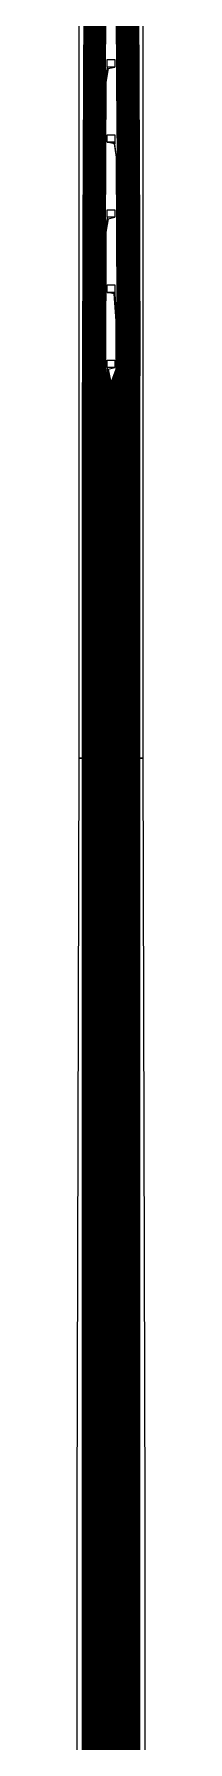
# Model space of a CAD drawing. Header units: inches. Extents: x 106592 to 209533, y 57057 to 74911.
# Drawn here: x 124032 to 124122, y 62939 to 65212 of the extents above; entities that cross this region are included whole.
import ezdxf

# ---------------------------------------------------------------- set-up
doc = ezdxf.new("R2010")
doc.units = ezdxf.units.IN
doc.header["$MEASUREMENT"] = 0
for name, color, linetype in [('metal', 221, 'Continuous'), ('nitride window', 40, 'Continuous'), ('profile', 140, 'Continuous')]:
    doc.layers.add(name, color=color, linetype=linetype)

msp = doc.modelspace()

# ---------------------------------------------------------------- linework, layer by layer
at = {"layer": 'metal'}
for points in [[(124085.5, 65548), (124085, 65648), (124082.5, 65666), (124081.5, 65666), (124084.5, 65648), (124085, 65548), (124085.5, 65448), (124086, 65348), (124086.5, 65248), (124087, 65148), (124087.5, 65048), (124088, 64948), (124088.5, 64765), (124082.6, 64748), (124083.2, 64748), (124089, 64765), (124088.5, 64948), (124088, 65048), (124087.5, 65148), (124087, 65248), (124086.5, 65348), (124086, 65448), (124085.5, 65548)], [(124069.5, 65448), (124070, 65548), (124072.5, 65566), (124073.5, 65566), (124070.5, 65548), (124070, 65448), (124069.5, 65348), (124069, 65248), (124068.5, 65148), (124068, 65048), (124067.5, 64948), (124067, 64765), (124072.4, 64748), (124071.8, 64748), (124066.5, 64765), (124067, 64948), (124067.5, 65048), (124068, 65148), (124068.5, 65248), (124069, 65348), (124069.5, 65448)], [(124085.5, 65348), (124085, 65448), (124082.5, 65466), (124081.5, 65466), (124084.5, 65448), (124085, 65348), (124085.5, 65248), (124086, 65148), (124086.5, 65048), (124087, 64948), (124087.5, 64765), (124081.4, 64748), (124082, 64748), (124088, 64765), (124087.5, 64948), (124087, 65048), (124086.5, 65148), (124086, 65248), (124085.5, 65348)], [(124069.5, 65248), (124070, 65348), (124072.5, 65366), (124073.5, 65366), (124070.5, 65348), (124070, 65248), (124069.5, 65148), (124069, 65048), (124068.5, 64948), (124068, 64765), (124073.6, 64748), (124073, 64748), (124067.5, 64765), (124068, 64948), (124068.5, 65048), (124069, 65148), (124069.5, 65248)], [(124085.5, 65148), (124085, 65248), (124082.5, 65266), (124081.5, 65266), (124084.5, 65248), (124085, 65148), (124085.5, 65048), (124086, 64948), (124086.5, 64765), (124080.2, 64748), (124080.8, 64748), (124087, 64765), (124086.5, 64948), (124086, 65048), (124085.5, 65148)], [(124072.5, 65178), (124082.5, 65178), (124082.5, 65168), (124072.5, 65168)], [(124069.5, 65048), (124070, 65148), (124072.5, 65166), (124073.5, 65166), (124070.5, 65148), (124070, 65048), (124069.5, 64948), (124069, 64765), (124074.8, 64748), (124074.2, 64748), (124068.5, 64765), (124069, 64948), (124069.5, 65048)], [(124072.5, 65166), (124073.5, 65166), (124082.5, 65168), (124072.5, 65168)], [(124072.5, 65078), (124082.5, 65078), (124082.5, 65068), (124072.5, 65068)], [(124082.5, 65066), (124081.5, 65066), (124072.5, 65068), (124082.5, 65068)], [(124085.5, 64948), (124085, 65048), (124082.5, 65066), (124081.5, 65066), (124084.5, 65048), (124085, 64948), (124085.5, 64765), (124079, 64748), (124079.6, 64748), (124086, 64765), (124085.5, 64948)], [(124072.5, 64978), (124082.5, 64978), (124082.5, 64968), (124072.5, 64968)], [(124069.5, 64765), (124070, 64948), (124072.5, 64966), (124073.5, 64966), (124070.5, 64948), (124070, 64765), (124076, 64748), (124075.4, 64748), (124069.5, 64765)], [(124072.5, 64966), (124073.5, 64966), (124082.5, 64968), (124072.5, 64968)], [(124072.5, 64878), (124082.5, 64878), (124082.5, 64868), (124072.5, 64868)], [(124082.5, 64866), (124081.5, 64866), (124072.5, 64868), (124082.5, 64868)], [(124081.5, 64866), (124082.5, 64866), (124085, 64830.5), (124085, 64765.5), (124078.4, 64748), (124077.8, 64748), (124084.5, 64766), (124084.5, 64830)], [(124072.5, 64778), (124082.5, 64778), (124082.5, 64768), (124072.5, 64768)], [(124072.5, 64766), (124073.5, 64766), (124082.5, 64768), (124072.5, 64768)], [(124076.6, 64748), (124072.5, 64766), (124073.5, 64766), (124077.2, 64748)], [(124039.4, 64748), (124040, 64748), (124040, 61108.1), (124039.4, 61108.1)], [(124040.6, 64748), (124041.2, 64748), (124041.2, 61108.1), (124040.6, 61108.1)], [(124041.8, 64748), (124042.4, 64748), (124042.4, 61108.1), (124041.8, 61108.1)], [(124043, 64748), (124043.6, 64748), (124043.6, 61108.1), (124043, 61108.1)], [(124044.2, 64748), (124044.8, 64748), (124044.8, 61108.1), (124044.2, 61108.1)], [(124045.4, 64748), (124046, 64748), (124046, 61108.1), (124045.4, 61108.1)], [(124046.6, 64748), (124047.2, 64748), (124047.2, 61108.1), (124046.6, 61108.1)], [(124047.8, 64748), (124048.4, 64748), (124048.4, 61108.1), (124047.8, 61108.1)], [(124049, 64748), (124049.6, 64748), (124049.6, 61108.1), (124049, 61108.1)], [(124050.2, 64748), (124050.8, 64748), (124050.8, 61108.1), (124050.2, 61108.1)], [(124051.4, 64748), (124052, 64748), (124052, 61108.1), (124051.4, 61108.1)], [(124052.6, 64748), (124053.2, 64748), (124053.2, 61108.1), (124052.6, 61108.1)], [(124053.8, 64748), (124054.4, 64748), (124054.4, 61108.1), (124053.8, 61108.1)], [(124055, 64748), (124055.6, 64748), (124055.6, 61108.1), (124055, 61108.1)], [(124056.2, 64748), (124056.8, 64748), (124056.8, 61108.1), (124056.2, 61108.1)], [(124057.4, 64748), (124058, 64748), (124058, 61108.1), (124057.4, 61108.1)], [(124058.6, 64748), (124059.2, 64748), (124059.2, 61108.1), (124058.6, 61108.1)], [(124059.8, 64748), (124060.4, 64748), (124060.4, 61108.1), (124059.8, 61108.1)], [(124061, 64748), (124061.6, 64748), (124061.6, 61108.1), (124061, 61108.1)], [(124062.2, 64748), (124062.8, 64748), (124062.8, 61108.1), (124062.2, 61108.1)], [(124063.4, 64748), (124064, 64748), (124064, 61108.1), (124063.4, 61108.1)], [(124064.6, 64748), (124065.2, 64748), (124065.2, 61108.1), (124064.6, 61108.1)], [(124065.8, 64748), (124066.4, 64748), (124066.4, 61108.1), (124065.8, 61108.1)], [(124067, 64748), (124067.6, 64748), (124067.6, 61108.1), (124067, 61108.1)], [(124068.2, 64748), (124068.8, 64748), (124068.8, 61108.1), (124068.2, 61108.1)], [(124069.4, 64748), (124070, 64748), (124070, 61108.1), (124069.4, 61108.1)], [(124070.6, 64748), (124071.2, 64748), (124071.2, 61108.1), (124070.6, 61108.1)], [(124071.8, 64748), (124072.4, 64748), (124072.4, 61108.1), (124071.8, 61108.1)], [(124073, 64748), (124073.6, 64748), (124073.6, 61108.1), (124073, 61108.1)], [(124074.2, 64748), (124074.8, 64748), (124074.8, 61108.1), (124074.2, 61108.1)], [(124075.4, 64748), (124076, 64748), (124076, 61108.1), (124075.4, 61108.1)], [(124076.6, 64748), (124077.2, 64748), (124077.2, 61108.1), (124076.6, 61108.1)], [(124077.8, 64748), (124078.4, 64748), (124078.4, 61108.1), (124077.8, 61108.1)], [(124079, 64748), (124079.6, 64748), (124079.6, 61108.1), (124079, 61108.1)], [(124080.2, 64748), (124080.8, 64748), (124080.8, 61108.1), (124080.2, 61108.1)], [(124081.4, 64748), (124082, 64748), (124082, 61108.1), (124081.4, 61108.1)], [(124082.6, 64748), (124083.2, 64748), (124083.2, 61108.1), (124082.6, 61108.1)], [(124083.8, 64748), (124084.4, 64748), (124084.4, 61108.1), (124083.8, 61108.1)], [(124085, 64748), (124085.6, 64748), (124085.6, 61108.1), (124085, 61108.1)], [(124086.2, 64748), (124086.8, 64748), (124086.8, 61108.1), (124086.2, 61108.1)], [(124087.4, 64748), (124088, 64748), (124088, 61108.1), (124087.4, 61108.1)], [(124088.6, 64748), (124089.2, 64748), (124089.2, 61108.1), (124088.6, 61108.1)], [(124089.8, 64748), (124090.4, 64748), (124090.4, 61108.1), (124089.8, 61108.1)], [(124091, 64748), (124091.6, 64748), (124091.6, 61108.1), (124091, 61108.1)], [(124092.2, 64748), (124092.8, 64748), (124092.8, 61108.1), (124092.2, 61108.1)], [(124093.4, 64748), (124094, 64748), (124094, 61108.1), (124093.4, 61108.1)], [(124094.6, 64748), (124095.2, 64748), (124095.2, 61108.1), (124094.6, 61108.1)], [(124095.8, 64748), (124096.4, 64748), (124096.4, 61108.1), (124095.8, 61108.1)], [(124097, 64748), (124097.6, 64748), (124097.6, 61108.1), (124097, 61108.1)], [(124098.2, 64748), (124098.8, 64748), (124098.8, 61108.1), (124098.2, 61108.1)], [(124099.4, 64748), (124100, 64748), (124100, 61108.1), (124099.4, 61108.1)], [(124100.6, 64748), (124101.2, 64748), (124101.2, 61108.1), (124100.6, 61108.1)], [(124101.8, 64748), (124102.4, 64748), (124102.4, 61108.1), (124101.8, 61108.1)], [(124103, 64748), (124103.6, 64748), (124103.6, 61108.1), (124103, 61108.1)], [(124104.2, 64748), (124104.8, 64748), (124104.8, 61108.1), (124104.2, 61108.1)], [(124105.4, 64748), (124106, 64748), (124106, 61108.1), (124105.4, 61108.1)], [(124106.6, 64748), (124107.2, 64748), (124107.2, 61108.1), (124106.6, 61108.1)], [(124107.8, 64748), (124108.4, 64748), (124108.4, 61108.1), (124107.8, 61108.1)], [(124109, 64748), (124109.6, 64748), (124109.6, 61108.1), (124109, 61108.1)], [(124110.2, 64748), (124110.8, 64748), (124110.8, 61108.1), (124110.2, 61108.1)], [(124111.4, 64748), (124112, 64748), (124112, 61108.1), (124111.4, 61108.1)], [(124112.6, 64748), (124113.2, 64748), (124113.2, 61108.1), (124112.6, 61108.1)], [(124113.8, 64748), (124114.4, 64748), (124114.4, 61108.1), (124113.8, 61108.1)], [(124115, 64748), (124115.6, 64748), (124115.6, 61108.1), (124115, 61108.1)]]:
    msp.add_lwpolyline(points, close=True, dxfattribs=at)
for points in [[(124041.5, 65248), (124041, 65148), (124040.5, 65048), (124040, 64948), (124039.5, 64765), (124039.4, 64748), (124040, 64748), (124040, 64765), (124040.5, 64948), (124041, 65048), (124041.5, 65148), (124042, 65248)], [(124042.5, 65248), (124042, 65148), (124041.5, 65048), (124041, 64948), (124040.5, 64765), (124040.6, 64748), (124041.2, 64748), (124041, 64765), (124041.5, 64948), (124042, 65048), (124042.5, 65148), (124043, 65248)], [(124043.5, 65248), (124043, 65148), (124042.5, 65048), (124042, 64948), (124041.5, 64765), (124041.8, 64748), (124042.4, 64748), (124042, 64765), (124042.5, 64948), (124043, 65048), (124043.5, 65148), (124044, 65248)], [(124045, 65248), (124044.5, 65148), (124044, 65048), (124043.5, 64948), (124043, 64765), (124043.6, 64748), (124043, 64748), (124042.5, 64765), (124043, 64948), (124043.5, 65048), (124044, 65148), (124044.5, 65248)], [(124046, 65248), (124045.5, 65148), (124045, 65048), (124044.5, 64948), (124044, 64765), (124044.8, 64748), (124044.2, 64748), (124043.5, 64765), (124044, 64948), (124044.5, 65048), (124045, 65148), (124045.5, 65248)], [(124047, 65248), (124046.5, 65148), (124046, 65048), (124045.5, 64948), (124045, 64765), (124046, 64748), (124045.4, 64748), (124044.5, 64765), (124045, 64948), (124045.5, 65048), (124046, 65148), (124046.5, 65248)], [(124048, 65248), (124047.5, 65148), (124047, 65048), (124046.5, 64948), (124046, 64765), (124047.2, 64748), (124046.6, 64748), (124045.5, 64765), (124046, 64948), (124046.5, 65048), (124047, 65148), (124047.5, 65248)], [(124049, 65248), (124048.5, 65148), (124048, 65048), (124047.5, 64948), (124047, 64765), (124048.4, 64748), (124047.8, 64748), (124046.5, 64765), (124047, 64948), (124047.5, 65048), (124048, 65148), (124048.5, 65248)], [(124050, 65248), (124049.5, 65148), (124049, 65048), (124048.5, 64948), (124048, 64765), (124049.6, 64748), (124049, 64748), (124047.5, 64765), (124048, 64948), (124048.5, 65048), (124049, 65148), (124049.5, 65248)], [(124051, 65248), (124050.5, 65148), (124050, 65048), (124049.5, 64948), (124049, 64765), (124050.8, 64748), (124050.2, 64748), (124048.5, 64765), (124049, 64948), (124049.5, 65048), (124050, 65148), (124050.5, 65248)], [(124052, 65248), (124051.5, 65148), (124051, 65048), (124050.5, 64948), (124050, 64765), (124052, 64748), (124051.4, 64748), (124049.5, 64765), (124050, 64948), (124050.5, 65048), (124051, 65148), (124051.5, 65248)], [(124053, 65248), (124052.5, 65148), (124052, 65048), (124051.5, 64948), (124051, 64765), (124053.2, 64748), (124052.6, 64748), (124050.5, 64765), (124051, 64948), (124051.5, 65048), (124052, 65148), (124052.5, 65248)], [(124054, 65248), (124053.5, 65148), (124053, 65048), (124052.5, 64948), (124052, 64765), (124054.4, 64748), (124053.8, 64748), (124051.5, 64765), (124052, 64948), (124052.5, 65048), (124053, 65148), (124053.5, 65248)], [(124055, 65248), (124054.5, 65148), (124054, 65048), (124053.5, 64948), (124053, 64765), (124055.6, 64748), (124055, 64748), (124052.5, 64765), (124053, 64948), (124053.5, 65048), (124054, 65148), (124054.5, 65248)], [(124056, 65248), (124055.5, 65148), (124055, 65048), (124054.5, 64948), (124054, 64765), (124056.8, 64748), (124056.2, 64748), (124053.5, 64765), (124054, 64948), (124054.5, 65048), (124055, 65148), (124055.5, 65248)], [(124057, 65248), (124056.5, 65148), (124056, 65048), (124055.5, 64948), (124055, 64765), (124058, 64748), (124057.4, 64748), (124054.5, 64765), (124055, 64948), (124055.5, 65048), (124056, 65148), (124056.5, 65248)], [(124058, 65248), (124057.5, 65148), (124057, 65048), (124056.5, 64948), (124056, 64765), (124059.2, 64748), (124058.6, 64748), (124055.5, 64765), (124056, 64948), (124056.5, 65048), (124057, 65148), (124057.5, 65248)], [(124059, 65248), (124058.5, 65148), (124058, 65048), (124057.5, 64948), (124057, 64765), (124060.4, 64748), (124059.8, 64748), (124056.5, 64765), (124057, 64948), (124057.5, 65048), (124058, 65148), (124058.5, 65248)], [(124060, 65248), (124059.5, 65148), (124059, 65048), (124058.5, 64948), (124058, 64765), (124061.6, 64748), (124061, 64748), (124057.5, 64765), (124058, 64948), (124058.5, 65048), (124059, 65148), (124059.5, 65248)], [(124061, 65248), (124060.5, 65148), (124060, 65048), (124059.5, 64948), (124059, 64765), (124062.8, 64748), (124062.2, 64748), (124058.5, 64765), (124059, 64948), (124059.5, 65048), (124060, 65148), (124060.5, 65248)], [(124062, 65248), (124061.5, 65148), (124061, 65048), (124060.5, 64948), (124060, 64765), (124064, 64748), (124063.4, 64748), (124059.5, 64765), (124060, 64948), (124060.5, 65048), (124061, 65148), (124061.5, 65248)], [(124063, 65248), (124062.5, 65148), (124062, 65048), (124061.5, 64948), (124061, 64765), (124065.2, 64748), (124064.6, 64748), (124060.5, 64765), (124061, 64948), (124061.5, 65048), (124062, 65148), (124062.5, 65248)], [(124064, 65248), (124063.5, 65148), (124063, 65048), (124062.5, 64948), (124062, 64765), (124066.4, 64748), (124065.8, 64748), (124061.5, 64765), (124062, 64948), (124062.5, 65048), (124063, 65148), (124063.5, 65248)], [(124065, 65248), (124064.5, 65148), (124064, 65048), (124063.5, 64948), (124063, 64765), (124067.6, 64748), (124067, 64748), (124062.5, 64765), (124063, 64948), (124063.5, 65048), (124064, 65148), (124064.5, 65248)], [(124066, 65248), (124065.5, 65148), (124065, 65048), (124064.5, 64948), (124064, 64765), (124068.8, 64748), (124068.2, 64748), (124063.5, 64765), (124064, 64948), (124064.5, 65048), (124065, 65148), (124065.5, 65248)], [(124067, 65248), (124066.5, 65148), (124066, 65048), (124065.5, 64948), (124065, 64765), (124070, 64748), (124069.4, 64748), (124064.5, 64765), (124065, 64948), (124065.5, 65048), (124066, 65148), (124066.5, 65248)], [(124068, 65248), (124067.5, 65148), (124067, 65048), (124066.5, 64948), (124066, 64765), (124071.2, 64748), (124070.6, 64748), (124065.5, 64765), (124066, 64948), (124066.5, 65048), (124067, 65148), (124067.5, 65248)], [(124087.5, 65248), (124088, 65148), (124088.5, 65048), (124089, 64948), (124089.5, 64765), (124083.8, 64748), (124084.4, 64748), (124090, 64765), (124089.5, 64948), (124089, 65048), (124088.5, 65148), (124088, 65248)], [(124088.5, 65248), (124089, 65148), (124089.5, 65048), (124090, 64948), (124090.5, 64765), (124085, 64748), (124085.6, 64748), (124091, 64765), (124090.5, 64948), (124090, 65048), (124089.5, 65148), (124089, 65248)], [(124089.5, 65248), (124090, 65148), (124090.5, 65048), (124091, 64948), (124091.5, 64765), (124086.2, 64748), (124086.8, 64748), (124092, 64765), (124091.5, 64948), (124091, 65048), (124090.5, 65148), (124090, 65248)], [(124090.5, 65248), (124091, 65148), (124091.5, 65048), (124092, 64948), (124092.5, 64765), (124087.4, 64748), (124088, 64748), (124093, 64765), (124092.5, 64948), (124092, 65048), (124091.5, 65148), (124091, 65248)], [(124091.5, 65248), (124092, 65148), (124092.5, 65048), (124093, 64948), (124093.5, 64765), (124088.6, 64748), (124089.2, 64748), (124094, 64765), (124093.5, 64948), (124093, 65048), (124092.5, 65148), (124092, 65248)], [(124092.5, 65248), (124093, 65148), (124093.5, 65048), (124094, 64948), (124094.5, 64765), (124089.8, 64748), (124090.4, 64748), (124095, 64765), (124094.5, 64948), (124094, 65048), (124093.5, 65148), (124093, 65248)], [(124093.5, 65248), (124094, 65148), (124094.5, 65048), (124095, 64948), (124095.5, 64765), (124091, 64748), (124091.6, 64748), (124096, 64765), (124095.5, 64948), (124095, 65048), (124094.5, 65148), (124094, 65248)], [(124094.5, 65248), (124095, 65148), (124095.5, 65048), (124096, 64948), (124096.5, 64765), (124092.2, 64748), (124092.8, 64748), (124097, 64765), (124096.5, 64948), (124096, 65048), (124095.5, 65148), (124095, 65248)], [(124095.5, 65248), (124096, 65148), (124096.5, 65048), (124097, 64948), (124097.5, 64765), (124093.4, 64748), (124094, 64748), (124098, 64765), (124097.5, 64948), (124097, 65048), (124096.5, 65148), (124096, 65248)], [(124096.5, 65248), (124097, 65148), (124097.5, 65048), (124098, 64948), (124098.5, 64765), (124094.6, 64748), (124095.2, 64748), (124099, 64765), (124098.5, 64948), (124098, 65048), (124097.5, 65148), (124097, 65248)], [(124097.5, 65248), (124098, 65148), (124098.5, 65048), (124099, 64948), (124099.5, 64765), (124095.8, 64748), (124096.4, 64748), (124100, 64765), (124099.5, 64948), (124099, 65048), (124098.5, 65148), (124098, 65248)], [(124098.5, 65248), (124099, 65148), (124099.5, 65048), (124100, 64948), (124100.5, 64765), (124097, 64748), (124097.6, 64748), (124101, 64765), (124100.5, 64948), (124100, 65048), (124099.5, 65148), (124099, 65248)], [(124099.5, 65248), (124100, 65148), (124100.5, 65048), (124101, 64948), (124101.5, 64765), (124098.2, 64748), (124098.8, 64748), (124102, 64765), (124101.5, 64948), (124101, 65048), (124100.5, 65148), (124100, 65248)], [(124100.5, 65248), (124101, 65148), (124101.5, 65048), (124102, 64948), (124102.5, 64765), (124099.4, 64748), (124100, 64748), (124103, 64765), (124102.5, 64948), (124102, 65048), (124101.5, 65148), (124101, 65248)], [(124101.5, 65248), (124102, 65148), (124102.5, 65048), (124103, 64948), (124103.5, 64765), (124100.6, 64748), (124101.2, 64748), (124104, 64765), (124103.5, 64948), (124103, 65048), (124102.5, 65148), (124102, 65248)], [(124102.5, 65248), (124103, 65148), (124103.5, 65048), (124104, 64948), (124104.5, 64765), (124101.8, 64748), (124102.4, 64748), (124105, 64765), (124104.5, 64948), (124104, 65048), (124103.5, 65148), (124103, 65248)], [(124103.5, 65248), (124104, 65148), (124104.5, 65048), (124105, 64948), (124105.5, 64765), (124103, 64748), (124103.6, 64748), (124106, 64765), (124105.5, 64948), (124105, 65048), (124104.5, 65148), (124104, 65248)], [(124105, 65248), (124105.5, 65148), (124106, 65048), (124106.5, 64948), (124107, 64765), (124104.8, 64748), (124104.2, 64748), (124106.5, 64765), (124106, 64948), (124105.5, 65048), (124105, 65148), (124104.5, 65248)], [(124105.5, 65248), (124106, 65148), (124106.5, 65048), (124107, 64948), (124107.5, 64765), (124105.4, 64748), (124106, 64748), (124108, 64765), (124107.5, 64948), (124107, 65048), (124106.5, 65148), (124106, 65248)], [(124107, 65248), (124107.5, 65148), (124108, 65048), (124108.5, 64948), (124109, 64765), (124107.2, 64748), (124106.6, 64748), (124108.5, 64765), (124108, 64948), (124107.5, 65048), (124107, 65148), (124106.5, 65248)], [(124108, 65248), (124108.5, 65148), (124109, 65048), (124109.5, 64948), (124110, 64765), (124108.4, 64748), (124107.8, 64748), (124109.5, 64765), (124109, 64948), (124108.5, 65048), (124108, 65148), (124107.5, 65248)], [(124109, 65248), (124109.5, 65148), (124110, 65048), (124110.5, 64948), (124111, 64765), (124109.6, 64748), (124109, 64748), (124110.5, 64765), (124110, 64948), (124109.5, 65048), (124109, 65148), (124108.5, 65248)], [(124110, 65248), (124110.5, 65148), (124111, 65048), (124111.5, 64948), (124112, 64765), (124110.8, 64748), (124110.2, 64748), (124111.5, 64765), (124111, 64948), (124110.5, 65048), (124110, 65148), (124109.5, 65248)], [(124111, 65248), (124111.5, 65148), (124112, 65048), (124112.5, 64948), (124113, 64765), (124112, 64748), (124111.4, 64748), (124112.5, 64765), (124112, 64948), (124111.5, 65048), (124111, 65148), (124110.5, 65248)], [(124112, 65248), (124112.5, 65148), (124113, 65048), (124113.5, 64948), (124114, 64765), (124113.2, 64748), (124112.6, 64748), (124113.5, 64765), (124113, 64948), (124112.5, 65048), (124112, 65148), (124111.5, 65248)], [(124113, 65248), (124113.5, 65148), (124114, 65048), (124114.5, 64948), (124115, 64765), (124114.4, 64748), (124113.8, 64748), (124114.5, 64765), (124114, 64948), (124113.5, 65048), (124113, 65148), (124112.5, 65248)], [(124114, 65248), (124114.5, 65148), (124115, 65048), (124115.5, 64948), (124116, 64765), (124115.6, 64748), (124115.3, 64748), (124115, 64748), (124115.5, 64765), (124115, 64948), (124114.5, 65048), (124114, 65148), (124113.5, 65248)]]:
    msp.add_lwpolyline(points, dxfattribs=at)
at = {"layer": 'nitride window'}
for points in [[(124072.5, 65178), (124082.5, 65178), (124082.5, 65168), (124072.5, 65168)], [(124072.5, 65078), (124082.5, 65078), (124082.5, 65068), (124072.5, 65068)], [(124072.5, 64978), (124082.5, 64978), (124082.5, 64968), (124072.5, 64968)], [(124072.5, 64878), (124082.5, 64878), (124082.5, 64868), (124072.5, 64868)], [(124072.5, 64778), (124082.5, 64778), (124082.5, 64768), (124072.5, 64768)]]:
    msp.add_lwpolyline(points, close=True, dxfattribs=at)
at = {"layer": 'profile'}
for points in [[(124077.4, 71108), (124088.5, 71077), (124093, 71038.1), (124097, 70648.1), (124120, 65548), (124120, 64248), (124035, 64248), (124035, 65548.1), (124057.9, 70648), (124061.9, 71038.1), (124066.5, 71077)], [(124035, 64248), (124120, 64248), (124122.5, 63248), (124122.5, 61108.1), (124032.5, 61108.1), (124032.5, 63248)]]:
    msp.add_lwpolyline(points, close=True, dxfattribs=at)

doc.saveas('drawing.dxf')
